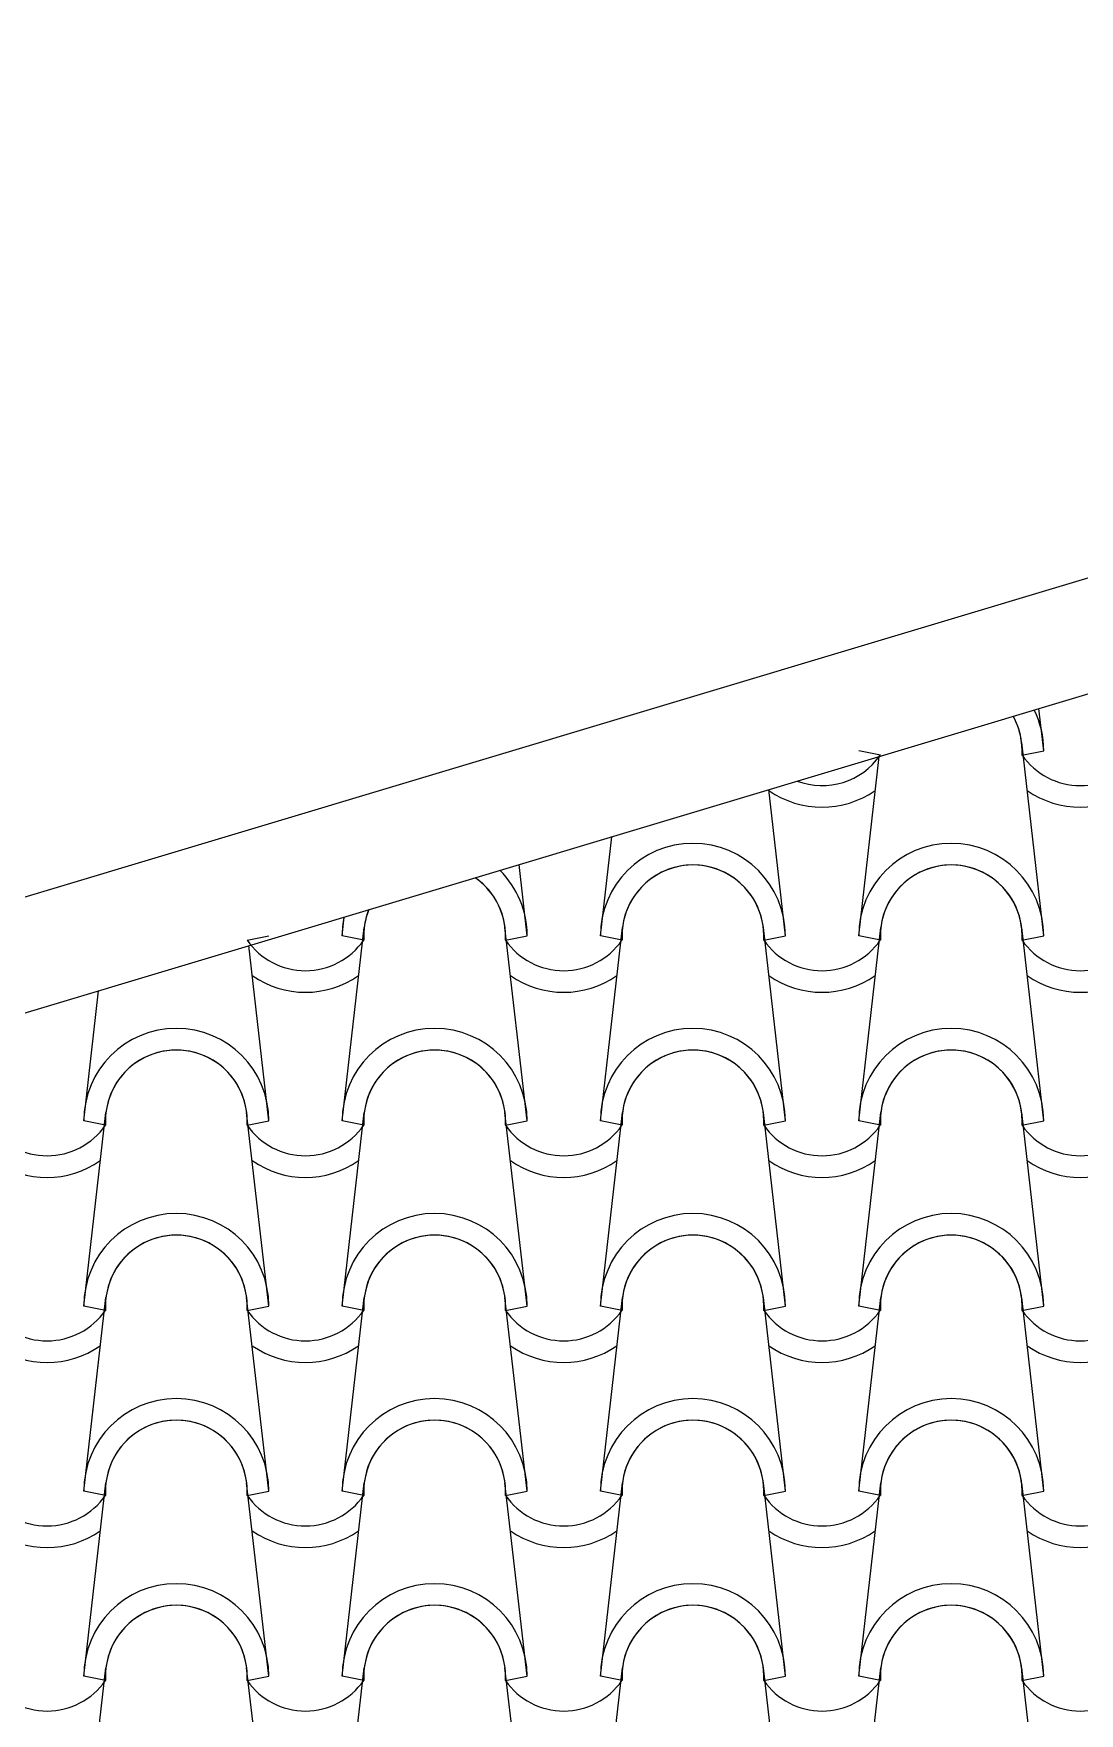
# Model space of a CAD drawing. Header units: millimetres. Extents: x -255 to 41745, y 236 to 29936.
# Drawn here: x 7766 to 8473, y 12860 to 13995 of the extents above; entities that cross this region are included whole.
import ezdxf

# ---------------------------------------------------------------- set-up
doc = ezdxf.new("R2010")
doc.units = ezdxf.units.MM
doc.layers.add('1', color=1, linetype='Continuous')
doc.layers.add('CALIDADES', color=7, linetype='Continuous')

msp = doc.modelspace()

# ---------------------------------------------------------------- linework, layer by layer
at = {"layer": '1'}
for p, q in [((8448.9, 13510.3), (8445.6, 13538.9)), ((8448.9, 13510.3), (8445.6, 13538.9)), ((8448.9, 13385.3), (8434, 13516)), ((8448.9, 13385.3), (8434, 13516)), ((8338.6, 13507.4), (8323.9, 13510.3)), ((8323.9, 13385.3), (8337.7, 13506.5)), ((8323.9, 13385.3), (8337.7, 13506.5)), ((8434.2, 13507.4), (8448.9, 13510.3)), ((8434.2, 13507.4), (8448.9, 13510.3)), ((8434.2, 13507.4), (8448.9, 13510.3)), ((8434.2, 13507.4), (8448.9, 13510.3)), ((8434.2, 13507.4), (8448.9, 13510.3)), ((8274.4, 13385.3), (8263.1, 13484.1)), ((8274.4, 13385.3), (8263.1, 13484.1)), ((8149.4, 13385.3), (8157, 13452.3)), ((8149.4, 13385.3), (8157, 13452.3)), ((8099.9, 13385.3), (8094.4, 13433.5)), ((8099.9, 13385.3), (8094.4, 13433.5)), ((7974.9, 13385.3), (7976.3, 13398.1)), ((7974.9, 13385.3), (7976.3, 13398.1)), ((7974.9, 13260.3), (7989.8, 13391)), ((7974.9, 13260.3), (7989.8, 13391)), ((8099.9, 13260.3), (8084.9, 13391)), ((8099.9, 13260.3), (8084.9, 13391)), ((8149.4, 13260.3), (8164.3, 13391)), ((8149.4, 13260.3), (8164.3, 13391)), ((8274.4, 13260.3), (8259.5, 13391)), ((8274.4, 13260.3), (8259.5, 13391)), ((8323.9, 13260.3), (8338.8, 13391)), ((8323.9, 13260.3), (8338.8, 13391)), ((8448.9, 13260.3), (8434, 13391)), ((8448.9, 13260.3), (8434, 13391)), ((7910.7, 13382.4), (7925.4, 13385.3)), ((7910.7, 13382.4), (7925.4, 13385.3)), ((7910.7, 13382.4), (7925.4, 13385.3)), ((7910.7, 13382.4), (7925.4, 13385.3)), ((7925.4, 13260.3), (7911.8, 13378.8)), ((7925.4, 13260.3), (7911.8, 13378.8)), ((7989.5, 13382.4), (7974.9, 13385.3)), ((7989.5, 13382.4), (7974.9, 13385.3)), ((7989.5, 13382.4), (7974.9, 13385.3)), ((7989.5, 13382.4), (7974.9, 13385.3)), ((8085.2, 13382.4), (8099.9, 13385.3)), ((8085.2, 13382.4), (8099.9, 13385.3)), ((8085.2, 13382.4), (8099.9, 13385.3)), ((8085.2, 13382.4), (8099.9, 13385.3)), ((8164, 13382.4), (8149.4, 13385.3)), ((8164, 13382.4), (8149.4, 13385.3)), ((8164, 13382.4), (8149.4, 13385.3)), ((8164, 13382.4), (8149.4, 13385.3)), ((8259.7, 13382.4), (8274.4, 13385.3)), ((8259.7, 13382.4), (8274.4, 13385.3)), ((8259.7, 13382.4), (8274.4, 13385.3)), ((8259.7, 13382.4), (8274.4, 13385.3)), ((8338.6, 13382.4), (8323.9, 13385.3)), ((8338.6, 13382.4), (8323.9, 13385.3)), ((8338.6, 13382.4), (8323.9, 13385.3)), ((8338.6, 13382.4), (8323.9, 13385.3)), ((8434.2, 13382.4), (8448.9, 13385.3)), ((8434.2, 13382.4), (8448.9, 13385.3)), ((8434.2, 13382.4), (8448.9, 13385.3)), ((8434.2, 13382.4), (8448.9, 13385.3)), ((7800.4, 13260.3), (7810.4, 13348.3)), ((7800.4, 13260.3), (7810.4, 13348.3)), ((7800.4, 13135.3), (7815.3, 13266)), ((7800.4, 13135.3), (7815.3, 13266)), ((7925.4, 13135.3), (7910.4, 13266)), ((7925.4, 13135.3), (7910.4, 13266)), ((7974.9, 13135.3), (7989.8, 13266)), ((7974.9, 13135.3), (7989.8, 13266)), ((8099.9, 13135.3), (8084.9, 13266)), ((8099.9, 13135.3), (8084.9, 13266)), ((8149.4, 13135.3), (8164.3, 13266)), ((8149.4, 13135.3), (8164.3, 13266)), ((8274.4, 13135.3), (8259.5, 13266)), ((8274.4, 13135.3), (8259.5, 13266)), ((8323.9, 13135.3), (8338.8, 13266)), ((8323.9, 13135.3), (8338.8, 13266)), ((8448.9, 13135.3), (8434, 13266)), ((8448.9, 13135.3), (8434, 13266)), ((7815, 13257.4), (7800.4, 13260.3)), ((7815, 13257.4), (7800.4, 13260.3)), ((7815, 13257.4), (7800.4, 13260.3)), ((7815, 13257.4), (7800.4, 13260.3)), ((7910.7, 13257.4), (7925.4, 13260.3)), ((7910.7, 13257.4), (7925.4, 13260.3)), ((7910.7, 13257.4), (7925.4, 13260.3)), ((7910.7, 13257.4), (7925.4, 13260.3)), ((7989.5, 13257.4), (7974.9, 13260.3)), ((7989.5, 13257.4), (7974.9, 13260.3)), ((7989.5, 13257.4), (7974.9, 13260.3)), ((7989.5, 13257.4), (7974.9, 13260.3)), ((8085.2, 13257.4), (8099.9, 13260.3)), ((8085.2, 13257.4), (8099.9, 13260.3)), ((8085.2, 13257.4), (8099.9, 13260.3)), ((8085.2, 13257.4), (8099.9, 13260.3)), ((8164, 13257.4), (8149.4, 13260.3)), ((8164, 13257.4), (8149.4, 13260.3)), ((8164, 13257.4), (8149.4, 13260.3)), ((8164, 13257.4), (8149.4, 13260.3)), ((8259.7, 13257.4), (8274.4, 13260.3)), ((8259.7, 13257.4), (8274.4, 13260.3)), ((8259.7, 13257.4), (8274.4, 13260.3)), ((8259.7, 13257.4), (8274.4, 13260.3)), ((8338.6, 13257.4), (8323.9, 13260.3)), ((8338.6, 13257.4), (8323.9, 13260.3)), ((8338.6, 13257.4), (8323.9, 13260.3)), ((8338.6, 13257.4), (8323.9, 13260.3)), ((8434.2, 13257.4), (8448.9, 13260.3)), ((8434.2, 13257.4), (8448.9, 13260.3)), ((8434.2, 13257.4), (8448.9, 13260.3)), ((8434.2, 13257.4), (8448.9, 13260.3)), ((7800.4, 13010.3), (7815.3, 13141)), ((7800.4, 13010.3), (7815.3, 13141)), ((7925.4, 13010.3), (7910.4, 13141)), ((7925.4, 13010.3), (7910.4, 13141)), ((7974.9, 13010.3), (7989.8, 13141)), ((7974.9, 13010.3), (7989.8, 13141)), ((8099.9, 13010.3), (8084.9, 13141)), ((8099.9, 13010.3), (8084.9, 13141)), ((8149.4, 13010.3), (8164.3, 13141)), ((8149.4, 13010.3), (8164.3, 13141)), ((8274.4, 13010.3), (8259.5, 13141)), ((8274.4, 13010.3), (8259.5, 13141)), ((8323.9, 13010.3), (8338.8, 13141)), ((8323.9, 13010.3), (8338.8, 13141)), ((8448.9, 13010.3), (8434, 13141)), ((8448.9, 13010.3), (8434, 13141)), ((7815, 13132.4), (7800.4, 13135.3)), ((7815, 13132.4), (7800.4, 13135.3)), ((7815, 13132.4), (7800.4, 13135.3)), ((7815, 13132.4), (7800.4, 13135.3)), ((7910.7, 13132.4), (7925.4, 13135.3)), ((7910.7, 13132.4), (7925.4, 13135.3)), ((7910.7, 13132.4), (7925.4, 13135.3)), ((7910.7, 13132.4), (7925.4, 13135.3)), ((7989.5, 13132.4), (7974.9, 13135.3)), ((7989.5, 13132.4), (7974.9, 13135.3)), ((7989.5, 13132.4), (7974.9, 13135.3)), ((7989.5, 13132.4), (7974.9, 13135.3)), ((8085.2, 13132.4), (8099.9, 13135.3)), ((8085.2, 13132.4), (8099.9, 13135.3)), ((8085.2, 13132.4), (8099.9, 13135.3)), ((8085.2, 13132.4), (8099.9, 13135.3)), ((8164, 13132.4), (8149.4, 13135.3)), ((8164, 13132.4), (8149.4, 13135.3)), ((8164, 13132.4), (8149.4, 13135.3)), ((8164, 13132.4), (8149.4, 13135.3)), ((8259.7, 13132.4), (8274.4, 13135.3)), ((8259.7, 13132.4), (8274.4, 13135.3)), ((8259.7, 13132.4), (8274.4, 13135.3)), ((8259.7, 13132.4), (8274.4, 13135.3)), ((8338.6, 13132.4), (8323.9, 13135.3)), ((8338.6, 13132.4), (8323.9, 13135.3)), ((8338.6, 13132.4), (8323.9, 13135.3)), ((8338.6, 13132.4), (8323.9, 13135.3)), ((8434.2, 13132.4), (8448.9, 13135.3)), ((8434.2, 13132.4), (8448.9, 13135.3)), ((8434.2, 13132.4), (8448.9, 13135.3)), ((8434.2, 13132.4), (8448.9, 13135.3)), ((7800.4, 13010.3), (7810.3, 13097.4)), ((7800.4, 12885.3), (7815.3, 13016)), ((7925.4, 12885.3), (7910.4, 13016)), ((7974.9, 12885.3), (7989.8, 13016)), ((8099.9, 12885.3), (8084.9, 13016)), ((8149.4, 12885.3), (8164.3, 13016)), ((8274.4, 12885.3), (8259.5, 13016)), ((8323.9, 12885.3), (8338.8, 13016)), ((8448.9, 12885.3), (8434, 13016)), ((7815, 13007.4), (7800.4, 13010.3)), ((7815, 13007.4), (7800.4, 13010.3)), ((7815, 13007.4), (7800.4, 13010.3)), ((7815, 13007.4), (7800.4, 13010.3)), ((7815, 13007.4), (7800.4, 13010.3)), ((7910.7, 13007.4), (7925.4, 13010.3)), ((7910.7, 13007.4), (7925.4, 13010.3)), ((7910.7, 13007.4), (7925.4, 13010.3)), ((7910.7, 13007.4), (7925.4, 13010.3)), ((7910.7, 13007.4), (7925.4, 13010.3)), ((7989.5, 13007.4), (7974.9, 13010.3)), ((7989.5, 13007.4), (7974.9, 13010.3)), ((7989.5, 13007.4), (7974.9, 13010.3)), ((7989.5, 13007.4), (7974.9, 13010.3)), ((7989.5, 13007.4), (7974.9, 13010.3)), ((8085.2, 13007.4), (8099.9, 13010.3)), ((8085.2, 13007.4), (8099.9, 13010.3)), ((8085.2, 13007.4), (8099.9, 13010.3)), ((8085.2, 13007.4), (8099.9, 13010.3)), ((8085.2, 13007.4), (8099.9, 13010.3)), ((8164, 13007.4), (8149.4, 13010.3)), ((8164, 13007.4), (8149.4, 13010.3)), ((8164, 13007.4), (8149.4, 13010.3)), ((8164, 13007.4), (8149.4, 13010.3)), ((8164, 13007.4), (8149.4, 13010.3)), ((8259.7, 13007.4), (8274.4, 13010.3)), ((8259.7, 13007.4), (8274.4, 13010.3)), ((8259.7, 13007.4), (8274.4, 13010.3)), ((8259.7, 13007.4), (8274.4, 13010.3)), ((8259.7, 13007.4), (8274.4, 13010.3)), ((8338.6, 13007.4), (8323.9, 13010.3)), ((8338.6, 13007.4), (8323.9, 13010.3)), ((8338.6, 13007.4), (8323.9, 13010.3)), ((8338.6, 13007.4), (8323.9, 13010.3)), ((8338.6, 13007.4), (8323.9, 13010.3)), ((8434.2, 13007.4), (8448.9, 13010.3)), ((8434.2, 13007.4), (8448.9, 13010.3)), ((8434.2, 13007.4), (8448.9, 13010.3)), ((8434.2, 13007.4), (8448.9, 13010.3)), ((8434.2, 13007.4), (8448.9, 13010.3)), ((7800.4, 12760.3), (7815.3, 12891)), ((7925.4, 12760.3), (7910.4, 12891)), ((7974.9, 12760.3), (7989.8, 12891)), ((8099.9, 12760.3), (8084.9, 12891)), ((8149.4, 12760.3), (8164.3, 12891)), ((8274.4, 12760.3), (8259.5, 12891)), ((8323.9, 12760.3), (8338.8, 12891)), ((8448.9, 12760.3), (8434, 12891)), ((7815, 12882.4), (7800.4, 12885.3)), ((7815, 12882.4), (7800.4, 12885.3)), ((7910.7, 12882.4), (7925.4, 12885.3)), ((7910.7, 12882.4), (7925.4, 12885.3)), ((7989.5, 12882.4), (7974.9, 12885.3)), ((7989.5, 12882.4), (7974.9, 12885.3)), ((8085.2, 12882.4), (8099.9, 12885.3)), ((8085.2, 12882.4), (8099.9, 12885.3)), ((8164, 12882.4), (8149.4, 12885.3)), ((8164, 12882.4), (8149.4, 12885.3)), ((8259.7, 12882.4), (8274.4, 12885.3)), ((8259.7, 12882.4), (8274.4, 12885.3)), ((8338.6, 12882.4), (8323.9, 12885.3)), ((8338.6, 12882.4), (8323.9, 12885.3)), ((8434.2, 12882.4), (8448.9, 12885.3)), ((8434.2, 12882.4), (8448.9, 12885.3))]:
    msp.add_line(p, q, dxfattribs=at)
for centre, radius, start, end in [((8386.4, 13510.3), 62.5, 0, 26.2055), ((8386.4, 13510.3), 62.5, 0, 26.2055), ((8386.4, 13510.3), 62.5, 0, 26.2055), ((8386.4, 13510.3), 62.5, 0, 26.2055), ((8386.4, 13510.3), 62.5, 0, 26.2055), ((8386.4, 13510.3), 47.9, 6.838, 29.1394), ((8386.4, 13510.3), 47.9, 356.4887, 29.1394), ((8386.4, 13510.3), 47.9, 356.4887, 29.1394), ((8386.4, 13510.3), 47.9, 6.838, 29.1394), ((8386.4, 13510.3), 47.9, 356.4887, 29.1394), ((8386.4, 13510.3), 47.9, 356.4887, 29.1394), ((8386.4, 13510.3), 47.9, 356.4887, 29.1394), ((8299.1, 13534.7), 47.9, 249.4051, 325.244), ((8299.1, 13534.7), 47.9, 249.4051, 325.244), ((8299.1, 13534.7), 47.9, 249.4051, 325.244), ((8299.1, 13534.7), 47.9, 249.4051, 325.244), ((8299.1, 13534.7), 47.9, 249.4051, 325.244), ((8473.6, 13534.7), 47.9, 214.756, 325.244), ((8473.6, 13534.7), 47.9, 214.756, 325.244), ((8299.1, 13534.7), 62.5, 234.9308, 305.0692), ((8299.1, 13534.7), 62.5, 234.9308, 305.0692), ((8473.6, 13534.7), 62.5, 234.9308, 305.0692), ((8211.9, 13385.3), 62.5, 0, 180), ((8211.9, 13385.3), 62.5, 0, 180), ((8211.9, 13385.3), 62.5, 0, 180), ((8211.9, 13385.3), 62.5, 0, 180), ((8386.4, 13385.3), 62.5, 0, 180), ((8386.4, 13385.3), 62.5, 0, 180), ((8386.4, 13385.3), 62.5, 0, 180), ((8386.4, 13385.3), 62.5, 0, 180), ((8211.9, 13385.3), 47.9, 356.4887, 183.5113), ((8211.9, 13385.3), 47.9, 356.4887, 183.5113), ((8211.9, 13385.3), 47.9, 356.4887, 183.5113), ((8211.9, 13385.3), 47.9, 356.4887, 183.5113), ((8211.9, 13385.3), 47.9, 6.838, 173.162), ((8211.9, 13385.3), 47.9, 6.838, 173.162), ((8386.4, 13385.3), 47.9, 356.4887, 183.5113), ((8386.4, 13385.3), 47.9, 356.4887, 183.5113), ((8386.4, 13385.3), 47.9, 356.4887, 183.5113), ((8386.4, 13385.3), 47.9, 356.4887, 183.5113), ((8386.4, 13385.3), 47.9, 6.838, 173.162), ((8386.4, 13385.3), 47.9, 6.838, 173.162), ((8037.4, 13385.3), 47.9, 6.838, 55.1003), ((8037.4, 13385.3), 47.9, 356.4887, 55.1003), ((8037.4, 13385.3), 47.9, 356.4887, 55.1003), ((8037.4, 13385.3), 47.9, 6.838, 55.1003), ((8037.4, 13385.3), 47.9, 356.4887, 55.1003), ((8037.4, 13385.3), 47.9, 356.4887, 55.1003), ((8037.4, 13385.3), 62.5, 0, 45.1384), ((8037.4, 13385.3), 62.5, 0, 45.1384), ((8037.4, 13385.3), 62.5, 0, 45.1384), ((8037.4, 13385.3), 62.5, 0, 45.1384), ((8037.4, 13385.3), 47.9, 158.2981, 183.5113), ((8037.4, 13385.3), 47.9, 158.2981, 183.5113), ((8037.4, 13385.3), 47.9, 158.2981, 183.5113), ((8037.4, 13385.3), 47.9, 158.2981, 183.5113), ((8037.4, 13385.3), 47.9, 158.2981, 173.162), ((8037.4, 13385.3), 47.9, 158.2981, 173.162), ((8037.4, 13385.3), 62.5, 168.2601, 180), ((8037.4, 13385.3), 62.5, 168.2601, 180), ((8037.4, 13385.3), 62.5, 168.2601, 180), ((8037.4, 13385.3), 62.5, 168.2601, 180), ((7950.1, 13409.7), 47.9, 214.756, 325.244), ((7950.1, 13409.7), 47.9, 214.756, 325.244), ((7950.1, 13409.7), 47.9, 214.756, 325.244), ((7950.1, 13409.7), 47.9, 214.756, 325.244), ((8124.6, 13409.7), 47.9, 214.756, 325.244), ((8124.6, 13409.7), 47.9, 214.756, 325.244), ((8124.6, 13409.7), 47.9, 214.756, 325.244), ((8124.6, 13409.7), 47.9, 214.756, 325.244), ((8299.1, 13409.7), 47.9, 214.756, 325.244), ((8299.1, 13409.7), 47.9, 214.756, 325.244), ((8299.1, 13409.7), 47.9, 214.756, 325.244), ((8299.1, 13409.7), 47.9, 214.756, 325.244), ((8473.6, 13409.7), 47.9, 214.756, 325.244), ((8473.6, 13409.7), 47.9, 214.756, 325.244), ((7950.1, 13409.7), 62.5, 234.9308, 305.0692), ((7950.1, 13409.7), 62.5, 234.9308, 305.0692), ((8124.6, 13409.7), 62.5, 234.9308, 305.0692), ((8124.6, 13409.7), 62.5, 234.9308, 305.0692), ((8299.1, 13409.7), 62.5, 234.9308, 305.0692), ((8299.1, 13409.7), 62.5, 234.9308, 305.0692), ((8473.6, 13409.7), 62.5, 234.9308, 305.0692), ((7862.9, 13260.3), 62.5, 0, 180), ((7862.9, 13260.3), 62.5, 0, 180), ((7862.9, 13260.3), 62.5, 0, 180), ((7862.9, 13260.3), 62.5, 0, 180), ((8037.4, 13260.3), 62.5, 0, 180), ((8037.4, 13260.3), 62.5, 0, 180), ((8037.4, 13260.3), 62.5, 0, 180), ((8037.4, 13260.3), 62.5, 0, 180), ((8211.9, 13260.3), 62.5, 0, 180), ((8211.9, 13260.3), 62.5, 0, 180), ((8211.9, 13260.3), 62.5, 0, 180), ((8211.9, 13260.3), 62.5, 0, 180), ((8386.4, 13260.3), 62.5, 0, 180), ((8386.4, 13260.3), 62.5, 0, 180), ((8386.4, 13260.3), 62.5, 0, 180), ((8386.4, 13260.3), 62.5, 0, 180), ((7862.9, 13260.3), 47.9, 356.4887, 183.5113), ((7862.9, 13260.3), 47.9, 356.4887, 183.5113), ((7862.9, 13260.3), 47.9, 356.4887, 183.5113), ((7862.9, 13260.3), 47.9, 356.4887, 183.5113), ((7862.9, 13260.3), 47.9, 6.838, 173.162), ((7862.9, 13260.3), 47.9, 6.838, 173.162), ((8037.4, 13260.3), 47.9, 356.4887, 183.5113), ((8037.4, 13260.3), 47.9, 356.4887, 183.5113), ((8037.4, 13260.3), 47.9, 356.4887, 183.5113), ((8037.4, 13260.3), 47.9, 356.4887, 183.5113), ((8037.4, 13260.3), 47.9, 6.838, 173.162), ((8037.4, 13260.3), 47.9, 6.838, 173.162), ((8211.9, 13260.3), 47.9, 356.4887, 183.5113), ((8211.9, 13260.3), 47.9, 356.4887, 183.5113), ((8211.9, 13260.3), 47.9, 356.4887, 183.5113), ((8211.9, 13260.3), 47.9, 356.4887, 183.5113), ((8211.9, 13260.3), 47.9, 6.838, 173.162), ((8211.9, 13260.3), 47.9, 6.838, 173.162), ((8386.4, 13260.3), 47.9, 356.4887, 183.5113), ((8386.4, 13260.3), 47.9, 356.4887, 183.5113), ((8386.4, 13260.3), 47.9, 356.4887, 183.5113), ((8386.4, 13260.3), 47.9, 356.4887, 183.5113), ((8386.4, 13260.3), 47.9, 6.838, 173.162), ((8386.4, 13260.3), 47.9, 6.838, 173.162), ((7775.6, 13284.7), 47.9, 214.756, 325.244), ((7775.6, 13284.7), 47.9, 214.756, 325.244), ((7775.6, 13284.7), 47.9, 214.756, 325.244), ((7775.6, 13284.7), 47.9, 214.756, 325.244), ((7950.1, 13284.7), 47.9, 214.756, 325.244), ((7950.1, 13284.7), 47.9, 214.756, 325.244), ((7950.1, 13284.7), 47.9, 214.756, 325.244), ((7950.1, 13284.7), 47.9, 214.756, 325.244), ((8124.6, 13284.7), 47.9, 214.756, 325.244), ((8124.6, 13284.7), 47.9, 214.756, 325.244), ((8124.6, 13284.7), 47.9, 214.756, 325.244), ((8124.6, 13284.7), 47.9, 214.756, 325.244), ((8299.1, 13284.7), 47.9, 214.756, 325.244), ((8299.1, 13284.7), 47.9, 214.756, 325.244), ((8299.1, 13284.7), 47.9, 214.756, 325.244), ((8299.1, 13284.7), 47.9, 214.756, 325.244), ((8473.6, 13284.7), 47.9, 214.756, 325.244), ((8473.6, 13284.7), 47.9, 214.756, 325.244), ((7775.6, 13284.7), 62.5, 234.9308, 305.0692), ((7775.6, 13284.7), 62.5, 234.9308, 305.0692), ((7950.1, 13284.7), 62.5, 234.9308, 305.0692), ((7950.1, 13284.7), 62.5, 234.9308, 305.0692), ((8124.6, 13284.7), 62.5, 234.9308, 305.0692), ((8124.6, 13284.7), 62.5, 234.9308, 305.0692), ((8299.1, 13284.7), 62.5, 234.9308, 305.0692), ((8299.1, 13284.7), 62.5, 234.9308, 305.0692), ((8473.6, 13284.7), 62.5, 234.9308, 305.0692), ((7862.9, 13135.3), 62.5, 0, 180), ((7862.9, 13135.3), 62.5, 0, 180), ((7862.9, 13135.3), 62.5, 0, 180), ((7862.9, 13135.3), 62.5, 0, 180), ((8037.4, 13135.3), 62.5, 0, 180), ((8037.4, 13135.3), 62.5, 0, 180), ((8037.4, 13135.3), 62.5, 0, 180), ((8037.4, 13135.3), 62.5, 0, 180), ((8211.9, 13135.3), 62.5, 0, 180), ((8211.9, 13135.3), 62.5, 0, 180), ((8211.9, 13135.3), 62.5, 0, 180), ((8211.9, 13135.3), 62.5, 0, 180), ((8386.4, 13135.3), 62.5, 0, 180), ((8386.4, 13135.3), 62.5, 0, 180), ((8386.4, 13135.3), 62.5, 0, 180), ((8386.4, 13135.3), 62.5, 0, 180), ((7862.9, 13135.3), 47.9, 356.4887, 183.5113), ((7862.9, 13135.3), 47.9, 356.4887, 183.5113), ((7862.9, 13135.3), 47.9, 356.4887, 183.5113), ((7862.9, 13135.3), 47.9, 356.4887, 183.5113), ((7862.9, 13135.3), 47.9, 6.838, 173.162), ((7862.9, 13135.3), 47.9, 6.838, 173.162), ((8037.4, 13135.3), 47.9, 356.4887, 183.5113), ((8037.4, 13135.3), 47.9, 356.4887, 183.5113), ((8037.4, 13135.3), 47.9, 356.4887, 183.5113), ((8037.4, 13135.3), 47.9, 356.4887, 183.5113), ((8037.4, 13135.3), 47.9, 6.838, 173.162), ((8037.4, 13135.3), 47.9, 6.838, 173.162), ((8211.9, 13135.3), 47.9, 356.4887, 183.5113), ((8211.9, 13135.3), 47.9, 356.4887, 183.5113), ((8211.9, 13135.3), 47.9, 356.4887, 183.5113), ((8211.9, 13135.3), 47.9, 356.4887, 183.5113), ((8211.9, 13135.3), 47.9, 6.838, 173.162), ((8211.9, 13135.3), 47.9, 6.838, 173.162), ((8386.4, 13135.3), 47.9, 356.4887, 183.5113), ((8386.4, 13135.3), 47.9, 356.4887, 183.5113), ((8386.4, 13135.3), 47.9, 356.4887, 183.5113), ((8386.4, 13135.3), 47.9, 356.4887, 183.5113), ((8386.4, 13135.3), 47.9, 6.838, 173.162), ((8386.4, 13135.3), 47.9, 6.838, 173.162), ((7775.6, 13159.7), 47.9, 214.756, 325.244), ((7775.6, 13159.7), 47.9, 214.756, 325.244), ((7775.6, 13159.7), 47.9, 214.756, 325.244), ((7775.6, 13159.7), 47.9, 214.756, 325.244), ((7950.1, 13159.7), 47.9, 214.756, 325.244), ((7950.1, 13159.7), 47.9, 214.756, 325.244), ((7950.1, 13159.7), 47.9, 214.756, 325.244), ((7950.1, 13159.7), 47.9, 214.756, 325.244), ((8124.6, 13159.7), 47.9, 214.756, 325.244), ((8124.6, 13159.7), 47.9, 214.756, 325.244), ((8124.6, 13159.7), 47.9, 214.756, 325.244), ((8124.6, 13159.7), 47.9, 214.756, 325.244), ((8299.1, 13159.7), 47.9, 214.756, 325.244), ((8299.1, 13159.7), 47.9, 214.756, 325.244), ((8299.1, 13159.7), 47.9, 214.756, 325.244), ((8299.1, 13159.7), 47.9, 214.756, 325.244), ((8473.6, 13159.7), 47.9, 214.756, 325.244), ((8473.6, 13159.7), 47.9, 214.756, 325.244), ((7775.6, 13159.7), 62.5, 234.9308, 305.0692), ((7775.6, 13159.7), 62.5, 234.9308, 305.0692), ((7950.1, 13159.7), 62.5, 234.9308, 305.0692), ((7950.1, 13159.7), 62.5, 234.9308, 305.0692), ((8124.6, 13159.7), 62.5, 234.9308, 305.0692), ((8124.6, 13159.7), 62.5, 234.9308, 305.0692), ((8299.1, 13159.7), 62.5, 234.9308, 305.0692), ((8299.1, 13159.7), 62.5, 234.9308, 305.0692), ((8473.6, 13159.7), 62.5, 234.9308, 305.0692), ((7862.9, 13010.3), 62.5, 0, 180), ((7862.9, 13010.3), 62.5, 0, 180), ((7862.9, 13010.3), 62.5, 0, 180), ((7862.9, 13010.3), 62.5, 0, 180), ((7862.9, 13010.3), 62.5, 0, 180), ((8037.4, 13010.3), 62.5, 0, 180), ((8037.4, 13010.3), 62.5, 0, 180), ((8037.4, 13010.3), 62.5, 0, 180), ((8037.4, 13010.3), 62.5, 0, 180), ((8037.4, 13010.3), 62.5, 0, 180), ((8211.9, 13010.3), 62.5, 0, 180), ((8211.9, 13010.3), 62.5, 0, 180), ((8211.9, 13010.3), 62.5, 0, 180), ((8211.9, 13010.3), 62.5, 0, 180), ((8211.9, 13010.3), 62.5, 0, 180), ((8386.4, 13010.3), 62.5, 0, 180), ((8386.4, 13010.3), 62.5, 0, 180), ((8386.4, 13010.3), 62.5, 0, 180), ((8386.4, 13010.3), 62.5, 0, 180), ((8386.4, 13010.3), 62.5, 0, 180), ((7862.9, 13010.3), 47.9, 356.4887, 183.5113), ((7862.9, 13010.3), 47.9, 356.4887, 183.5113), ((7862.9, 13010.3), 47.9, 356.4887, 183.5113), ((7862.9, 13010.3), 47.9, 356.4887, 183.5113), ((7862.9, 13010.3), 47.9, 356.4887, 183.5113), ((7862.9, 13010.3), 47.9, 6.838, 173.162), ((7862.9, 13010.3), 47.9, 6.838, 173.162), ((8037.4, 13010.3), 47.9, 356.4887, 183.5113), ((8037.4, 13010.3), 47.9, 356.4887, 183.5113), ((8037.4, 13010.3), 47.9, 356.4887, 183.5113), ((8037.4, 13010.3), 47.9, 356.4887, 183.5113), ((8037.4, 13010.3), 47.9, 356.4887, 183.5113), ((8037.4, 13010.3), 47.9, 6.838, 173.162), ((8037.4, 13010.3), 47.9, 6.838, 173.162), ((8211.9, 13010.3), 47.9, 356.4887, 183.5113), ((8211.9, 13010.3), 47.9, 356.4887, 183.5113), ((8211.9, 13010.3), 47.9, 356.4887, 183.5113), ((8211.9, 13010.3), 47.9, 356.4887, 183.5113), ((8211.9, 13010.3), 47.9, 356.4887, 183.5113), ((8211.9, 13010.3), 47.9, 6.838, 173.162), ((8211.9, 13010.3), 47.9, 6.838, 173.162), ((8386.4, 13010.3), 47.9, 356.4887, 183.5113), ((8386.4, 13010.3), 47.9, 356.4887, 183.5113), ((8386.4, 13010.3), 47.9, 356.4887, 183.5113), ((8386.4, 13010.3), 47.9, 356.4887, 183.5113), ((8386.4, 13010.3), 47.9, 356.4887, 183.5113), ((8386.4, 13010.3), 47.9, 6.838, 173.162), ((8386.4, 13010.3), 47.9, 6.838, 173.162), ((7775.6, 13034.7), 47.9, 214.756, 325.244), ((7775.6, 13034.7), 47.9, 214.756, 325.244), ((7775.6, 13034.7), 47.9, 214.756, 325.244), ((7775.6, 13034.7), 47.9, 214.756, 325.244), ((7775.6, 13034.7), 47.9, 214.756, 325.244), ((7950.1, 13034.7), 47.9, 214.756, 325.244), ((7950.1, 13034.7), 47.9, 214.756, 325.244), ((7950.1, 13034.7), 47.9, 214.756, 325.244), ((7950.1, 13034.7), 47.9, 214.756, 325.244), ((7950.1, 13034.7), 47.9, 214.756, 325.244), ((8124.6, 13034.7), 47.9, 214.756, 325.244), ((8124.6, 13034.7), 47.9, 214.756, 325.244), ((8124.6, 13034.7), 47.9, 214.756, 325.244), ((8124.6, 13034.7), 47.9, 214.756, 325.244), ((8124.6, 13034.7), 47.9, 214.756, 325.244), ((8299.1, 13034.7), 47.9, 214.756, 325.244), ((8299.1, 13034.7), 47.9, 214.756, 325.244), ((8299.1, 13034.7), 47.9, 214.756, 325.244), ((8299.1, 13034.7), 47.9, 214.756, 325.244), ((8299.1, 13034.7), 47.9, 214.756, 325.244), ((8473.6, 13034.7), 47.9, 214.756, 325.244), ((8473.6, 13034.7), 47.9, 214.756, 325.244), ((8473.6, 13034.7), 47.9, 214.756, 325.244), ((7775.6, 13034.7), 62.5, 234.9308, 305.0692), ((7775.6, 13034.7), 62.5, 234.9308, 305.0692), ((7950.1, 13034.7), 62.5, 234.9308, 305.0692), ((7950.1, 13034.7), 62.5, 234.9308, 305.0692), ((8124.6, 13034.7), 62.5, 234.9308, 305.0692), ((8124.6, 13034.7), 62.5, 234.9308, 305.0692), ((8299.1, 13034.7), 62.5, 234.9308, 305.0692), ((8299.1, 13034.7), 62.5, 234.9308, 305.0692), ((8473.6, 13034.7), 62.5, 234.9308, 305.0692), ((7862.9, 12885.3), 62.5, 0, 180), ((7862.9, 12885.3), 62.5, 0, 180), ((8037.4, 12885.3), 62.5, 0, 180), ((8037.4, 12885.3), 62.5, 0, 180), ((8211.9, 12885.3), 62.5, 0, 180), ((8211.9, 12885.3), 62.5, 0, 180), ((8386.4, 12885.3), 62.5, 0, 180), ((8386.4, 12885.3), 62.5, 0, 180), ((7862.9, 12885.3), 47.9, 356.4887, 183.5113), ((7862.9, 12885.3), 47.9, 356.4887, 183.5113), ((7862.9, 12885.3), 47.9, 6.838, 173.162), ((8037.4, 12885.3), 47.9, 356.4887, 183.5113), ((8037.4, 12885.3), 47.9, 356.4887, 183.5113), ((8037.4, 12885.3), 47.9, 6.838, 173.162), ((8211.9, 12885.3), 47.9, 356.4887, 183.5113), ((8211.9, 12885.3), 47.9, 356.4887, 183.5113), ((8211.9, 12885.3), 47.9, 6.838, 173.162), ((8386.4, 12885.3), 47.9, 356.4887, 183.5113), ((8386.4, 12885.3), 47.9, 356.4887, 183.5113), ((8386.4, 12885.3), 47.9, 6.838, 173.162), ((7775.6, 12909.7), 47.9, 214.756, 325.244), ((7775.6, 12909.7), 47.9, 214.756, 325.244), ((7950.1, 12909.7), 47.9, 214.756, 325.244), ((7950.1, 12909.7), 47.9, 214.756, 325.244), ((8124.6, 12909.7), 47.9, 214.756, 325.244), ((8124.6, 12909.7), 47.9, 214.756, 325.244), ((8299.1, 12909.7), 47.9, 214.756, 325.244), ((8299.1, 12909.7), 47.9, 214.756, 325.244), ((8473.6, 12909.7), 47.9, 214.756, 325.244), ((8473.6, 12909.7), 47.9, 214.756, 325.244)]:
    msp.add_arc(centre, radius, start, end, dxfattribs=at)
at = {"layer": 'CALIDADES'}
for p, q in [((3257.1, 12060.6), (9703.9, 13994.7)), ((3278.6, 11988.8), (9725.5, 13922.8))]:
    msp.add_line(p, q, dxfattribs=at)

doc.saveas('drawing.dxf')
